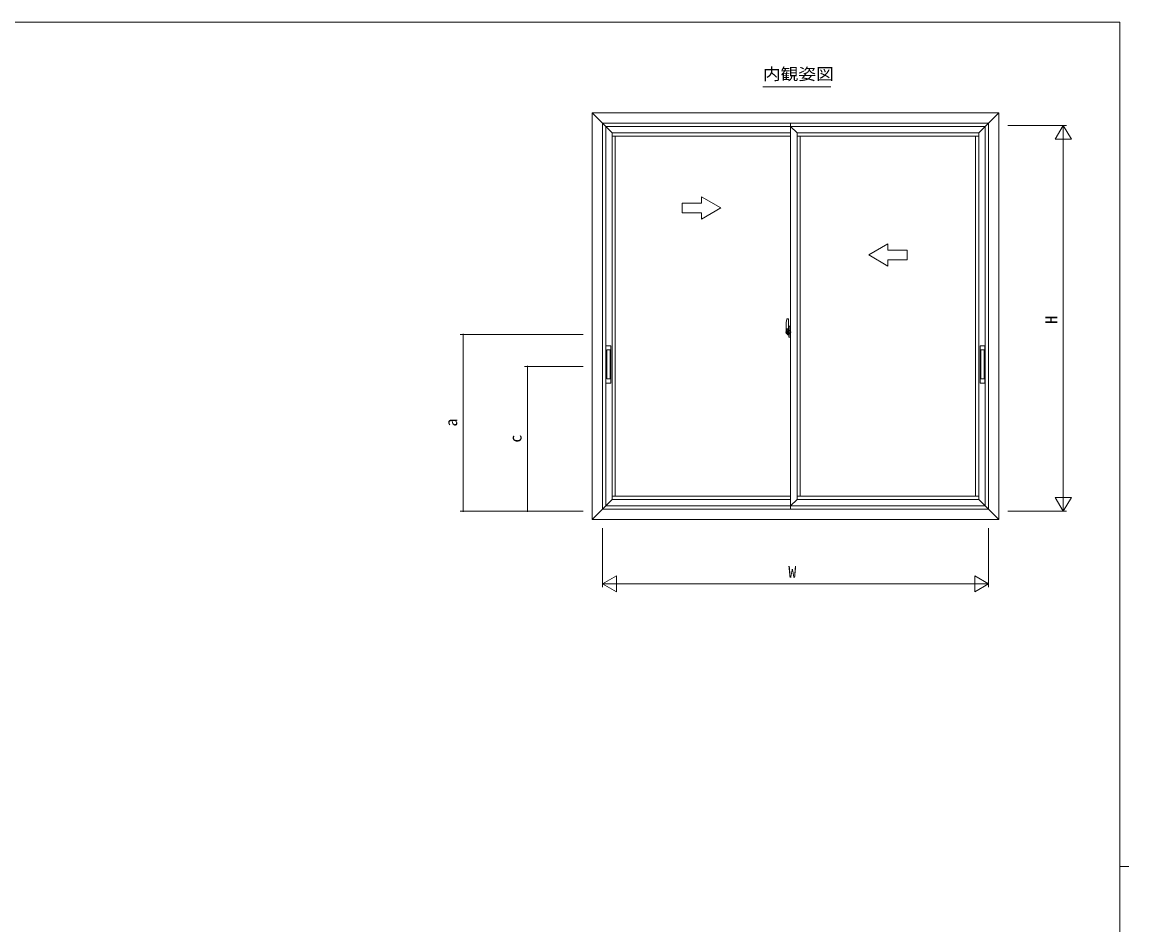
# Model space of a CAD drawing. Units: millimetres on the paper. Extents: x -420 to 373, y -297 to 267.
# Drawn here: x 11.1 to 355.1, y -16.3 to 264.4 of the extents above; entities that cross this region are included whole.
import ezdxf
from ezdxf.enums import TextEntityAlignment as Align

# ---------------------------------------------------------------- set-up
doc = ezdxf.new("R2010")
doc.units = ezdxf.units.MM
doc.linetypes.add('CHAIN2', pattern=[12, 9, -1, 1, -1])
for name, color, linetype, lineweight in [('0-1_YKK_ZWAK', 7, 'Continuous', 9), ('0-3_YKK_12', 2, 'Continuous', 9), ('0-4_YKK_D', 6, 'Continuous', 9), ('0-5_YKK_A1', 4, 'Continuous', 9)]:
    doc.layers.add(name, color=color, linetype=linetype, lineweight=lineweight)
doc.layers.add('0-2_USER1', color=3, linetype='Continuous')
doc.styles.add('ＭＳ ゴシック', font='')
doc.styles.get('ＭＳ ゴシック').set_extended_font_data('MS Gothic')

msp = doc.modelspace()

# ---------------------------------------------------------------- linework, layer by layer
at = {"layer": '0-1_YKK_ZWAK'}
for p, q in [((352.3, 264.425), (-417.7, 264.425)), ((352.3, 264.425), (352.3, -260.575)), ((352.3, 1.925), (355.1, 1.925))]:
    msp.add_line(p, q, dxfattribs=at)
at = {"layer": '0-3_YKK_12'}
msp.add_line((241.359, 244.258), (262.479, 244.258), dxfattribs=at)
at = {"layer": '0-4_YKK_D'}
for p, q in [((317.498, 232.323), (335.729, 232.323)), ((334.729, 232.323), (332.229, 227.993)), ((334.729, 232.323), (337.229, 227.993)), ((334.729, 232.323), (334.729, 223.663)), ((332.229, 227.993), (337.229, 227.993)), ((334.729, 117.323), (334.729, 227.323)), ((185.528, 167.323), (147.229, 167.323)), ((148.229, 112.323), (148.229, 167.323)), ((185.528, 157.323), (167.229, 157.323)), ((168.229, 157.323), (168.229, 112.323)), ((334.729, 112.323), (334.729, 120.983)), ((334.729, 112.323), (332.229, 116.653)), ((337.229, 116.653), (332.229, 116.653)), ((334.729, 112.323), (337.229, 116.653)), ((185.528, 112.323), (147.229, 112.323)), ((185.528, 112.323), (167.229, 112.323)), ((317.498, 112.323), (335.729, 112.323)), ((191.513, 107.038), (191.513, 88.739)), ((311.513, 107.038), (311.513, 88.739)), ((191.513, 89.739), (195.843, 92.239)), ((191.513, 89.739), (195.843, 87.239)), ((191.513, 89.739), (200.173, 89.739)), ((195.843, 87.239), (195.843, 92.239)), ((196.513, 89.739), (306.513, 89.739)), ((311.513, 89.739), (302.852, 89.739)), ((311.513, 89.739), (307.183, 92.239)), ((307.183, 92.239), (307.183, 87.239)), ((311.513, 89.739), (307.183, 87.239))]:
    msp.add_line(p, q, dxfattribs=at)
for centre, start, end in [((148.229, 167.323), 90, 270), ((148.229, 167.323), 270, 90), ((168.229, 157.323), 90, 270), ((168.229, 157.323), 270, 90), ((148.229, 112.323), 90, 270), ((148.229, 112.323), 270, 90), ((168.229, 112.323), 90, 270), ((168.229, 112.323), 270, 90)]:
    msp.add_arc(centre, 0.106, start, end, dxfattribs=at)
at = {"layer": '0-5_YKK_A1'}
for p, q in [((188.229, 109.739), (188.229, 236.239)), ((188.229, 236.239), (314.729, 236.239)), ((191.479, 232.989), (188.229, 236.239)), ((311.479, 232.989), (314.729, 236.239)), ((191.479, 112.989), (191.479, 232.989)), ((191.479, 232.989), (311.479, 232.989)), ((194.479, 229.989), (191.479, 232.989)), ((192.479, 113.989), (192.479, 231.989)), ((192.479, 231.989), (310.479, 231.989)), ((249.979, 112.989), (249.979, 232.989)), ((251.979, 229.989), (249.979, 231.989)), ((311.479, 232.989), (308.479, 229.989)), ((310.479, 113.989), (310.479, 231.989)), ((311.479, 112.989), (311.479, 232.989)), ((249.979, 229.989), (194.479, 229.989)), ((194.479, 228.989), (249.979, 228.989)), ((195.479, 116.989), (195.479, 228.989)), ((251.979, 228.989), (308.479, 228.989)), ((252.979, 116.989), (252.979, 228.989)), ((307.479, 116.989), (307.479, 228.989)), ((228.229, 206.667), (222.229, 210.131)), ((222.229, 208.167), (222.229, 210.131)), ((228.229, 206.667), (222.229, 203.203)), ((222.229, 203.203), (222.229, 205.167)), ((274.229, 192.055), (280.229, 195.519)), ((280.229, 193.555), (280.229, 195.519)), ((274.229, 192.055), (280.229, 188.591)), ((280.229, 188.591), (280.229, 190.555)), ((248.819, 172.148), (249.253, 172.163)), ((249.279, 172.138), (249.279, 168.879)), ((248.579, 169.894), (248.579, 167.676)), ((249.166, 169.031), (248.779, 169.031)), ((248.779, 167.971), (248.779, 169.031)), ((248.804, 168.958), (249.166, 168.958)), ((248.804, 167.979), (248.804, 168.958)), ((249.089, 168.582), (249.089, 167.764)), ((249.264, 168.582), (249.089, 168.582)), ((249.204, 168.754), (249.204, 168.804)), ((249.204, 168.582), (249.204, 168.359)), ((249.264, 168.879), (249.264, 168.582)), ((249.279, 168.879), (249.264, 168.879)), ((249.279, 168.918), (249.279, 168.359)), ((249.279, 168.359), (249.279, 168.712)), ((249.279, 168.421), (249.279, 168.656)), ((249.303, 168.737), (249.404, 168.739)), ((249.404, 169.844), (249.404, 168.939)), ((249.529, 168.939), (249.404, 168.939)), ((249.404, 168.571), (249.404, 168.884)), ((249.554, 168.914), (249.428, 168.909)), ((249.429, 168.914), (249.429, 168.939)), ((249.554, 168.914), (249.429, 168.914)), ((249.529, 169.894), (249.454, 169.894)), ((249.529, 169.894), (249.529, 168.939)), ((249.529, 169.869), (249.554, 169.869)), ((249.554, 169.899), (249.979, 169.914)), ((249.554, 169.899), (249.554, 168.914)), ((249.554, 169.869), (249.554, 168.914)), ((249.634, 168.654), (249.634, 168.584)), ((249.819, 168.679), (249.659, 168.679)), ((249.844, 168.654), (249.844, 168.584)), ((249.979, 169.914), (249.979, 166.414)), ((248.627, 167.626), (248.834, 167.619)), ((248.779, 167.968), (248.779, 167.971)), ((248.78, 167.921), (248.779, 167.968)), ((248.78, 167.932), (248.779, 167.968)), ((248.834, 167.791), (248.834, 167.619)), ((249.049, 167.791), (248.834, 167.791)), ((248.869, 167.722), (248.834, 167.722)), ((248.869, 167.674), (249.104, 167.674)), ((248.869, 167.544), (248.869, 167.674)), ((248.869, 167.528), (248.869, 167.544)), ((248.869, 167.528), (249.157, 167.528)), ((248.979, 167.275), (248.979, 167.225)), ((249.166, 167.225), (248.979, 167.225)), ((249.004, 167.3), (249.166, 167.3)), ((249.049, 167.798), (249.049, 167.764)), ((249.089, 167.798), (249.049, 167.798)), ((249.104, 168.25), (249.089, 168.25)), ((249.104, 168.136), (249.104, 168.334)), ((249.104, 168.136), (249.204, 168.136)), ((249.104, 168.136), (249.104, 168.136)), ((249.104, 168.062), (249.104, 168.136)), ((249.104, 168.062), (249.204, 168.062)), ((249.104, 168.016), (249.104, 168.062)), ((249.104, 168.016), (249.204, 168.016)), ((249.104, 167.822), (249.104, 168.016)), ((249.104, 167.822), (249.204, 167.822)), ((249.104, 167.768), (249.104, 167.822)), ((249.104, 167.768), (249.204, 167.768)), ((249.104, 167.764), (249.104, 167.768)), ((249.204, 167.722), (249.192, 167.722)), ((249.279, 168.463), (249.204, 168.463)), ((249.204, 168.136), (249.204, 167.338)), ((249.374, 168.136), (249.204, 168.136)), ((249.204, 168.136), (249.204, 168.136)), ((249.204, 168.062), (249.204, 168.136)), ((249.204, 168.016), (249.204, 168.062)), ((249.204, 167.822), (249.204, 168.016)), ((249.204, 167.992), (249.204, 167.722)), ((249.204, 167.768), (249.204, 167.822)), ((249.204, 167.764), (249.204, 167.768)), ((249.204, 167.764), (249.204, 167.633)), ((249.204, 167.633), (249.204, 167.62)), ((249.204, 167.62), (249.204, 167.569)), ((249.279, 167.615), (249.279, 168.136)), ((249.279, 168.136), (249.279, 167.338)), ((249.404, 167.589), (249.303, 167.59)), ((249.404, 167.443), (249.404, 167.756)), ((249.404, 166.484), (249.404, 167.389)), ((249.529, 167.389), (249.404, 167.389)), ((249.554, 167.414), (249.428, 167.418)), ((249.429, 167.414), (249.429, 167.389)), ((249.554, 167.414), (249.429, 167.414)), ((249.452, 168.498), (249.452, 167.829)), ((249.529, 166.434), (249.454, 166.434)), ((249.464, 168.497), (249.464, 167.48)), ((249.949, 168.538), (249.489, 168.522)), ((249.489, 167.456), (249.949, 167.44)), ((249.529, 167.564), (249.529, 167.506)), ((249.529, 166.434), (249.529, 167.389)), ((249.529, 166.459), (249.554, 166.459)), ((249.904, 167.589), (249.554, 167.589)), ((249.554, 167.481), (249.904, 167.481)), ((249.554, 166.459), (249.554, 167.414)), ((249.659, 168.559), (249.819, 168.559)), ((249.929, 167.564), (249.929, 167.506)), ((249.964, 168.523), (249.964, 167.454)), ((249.964, 168.523), (249.964, 168.517)), ((249.979, 168.301), (249.964, 168.301)), ((249.979, 167.976), (249.964, 167.976)), ((192.579, 163.714), (192.579, 152.264)), ((193.979, 163.814), (192.679, 163.814)), ((192.804, 162.389), (192.804, 153.589)), ((193.754, 162.489), (192.904, 162.489)), ((193.854, 162.389), (193.854, 153.589)), ((194.079, 152.264), (194.079, 163.714)), ((308.879, 152.264), (308.879, 163.714)), ((308.979, 163.814), (310.279, 163.814)), ((309.104, 162.389), (309.104, 153.589)), ((309.204, 162.489), (310.054, 162.489)), ((310.154, 162.389), (310.154, 153.589)), ((310.379, 163.714), (310.379, 152.264)), ((192.679, 152.164), (193.979, 152.164)), ((193.754, 153.489), (192.904, 153.489)), ((310.279, 152.164), (308.979, 152.164)), ((309.204, 153.489), (310.054, 153.489)), ((194.479, 116.989), (249.979, 116.989)), ((251.979, 116.989), (308.479, 116.989)), ((194.479, 115.989), (191.479, 112.989)), ((192.479, 113.989), (310.479, 113.989)), ((251.979, 115.989), (249.979, 113.989)), ((308.479, 115.989), (311.479, 112.989)), ((191.479, 112.989), (188.229, 109.739)), ((191.479, 112.989), (311.479, 112.989)), ((311.479, 112.989), (314.729, 109.739))]:
    msp.add_line(p, q, dxfattribs=at)
at = {"layer": '0-5_YKK_A1', "linetype": 'CHAIN2'}
msp.add_line((250.143, 167.989), (248.389, 167.989), dxfattribs=at)
at = {"layer": '0-5_YKK_A1'}
for points in [[(188.229, 109.739), (314.729, 109.739), (314.729, 236.239)], [(194.479, 229.989), (194.479, 115.989), (249.979, 115.989)], [(222.229, 208.167), (216.229, 208.167), (216.229, 205.167), (222.229, 205.167)], [(280.229, 193.555), (286.229, 193.555), (286.229, 190.555), (280.229, 190.555)], [(249.204, 168.921), (249.204, 168.582), (249.204, 168.359)], [(249.452, 168.498), (249.451, 168.498), (249.443, 168.5), (249.433, 168.505), (249.421, 168.517), (249.408, 168.544), (249.404, 168.571)], [(248.869, 167.674), (248.869, 167.764), (249.104, 167.764), (249.204, 167.764)], [(248.979, 167.225), (248.957, 167.256), (248.946, 167.272)], [(249.204, 168.359), (249.133, 168.352), (249.104, 168.334)], [(249.204, 168.161), (249.133, 168.154), (249.104, 168.136)], [(249.201, 167.553), (249.197, 167.547), (249.193, 167.541), (249.182, 167.533), (249.167, 167.529), (249.15, 167.528), (249.139, 167.53), (249.128, 167.533), (249.104, 167.544), (249.104, 167.544)], [(249.201, 167.553), (249.203, 167.561), (249.204, 167.569)], [(249.204, 168.359), (249.374, 168.359), (249.374, 168.161)], [(249.204, 168.161), (249.374, 168.161), (249.374, 168.136)], [(249.404, 167.756), (249.404, 167.765), (249.411, 167.793), (249.418, 167.806), (249.428, 167.818), (249.436, 167.824), (249.446, 167.829), (249.452, 167.829)], [(249.465, 168.506), (249.464, 168.501), (249.464, 168.497)], [(249.464, 167.48), (249.464, 167.476), (249.465, 167.472)], [(249.554, 167.414), (249.554, 166.429), (249.979, 166.414)], [(249.964, 168.523), (249.962, 168.531), (249.956, 168.536), (249.948, 168.538)], [(249.948, 167.44), (249.956, 167.441), (249.962, 167.447), (249.964, 167.454)]]:
    msp.add_lwpolyline(points, dxfattribs=at)
msp.add_lwpolyline([(251.979, 115.989), (308.479, 115.989), (308.479, 229.989), (251.979, 229.989)], close=True, dxfattribs=at)
for centre, radius, start, end in [((261.829, 169.852), 13.25, 170.20653, 179.82143), ((248.821, 172.098), 0.05, 91.99998, 170.20653), ((249.254, 172.138), 0.025, 0, 91.99998), ((248.804, 168.983), 0.025, 180, 270), ((249.166, 168.918), 0.113, 0, 90), ((249.166, 168.921), 0.0375, 0, 90), ((249.304, 168.712), 0.025, 91, 180), ((249.454, 169.844), 0.05, 90, 180), ((249.429, 168.884), 0.025, 91.99998, 180), ((249.659, 168.654), 0.025, 90, 180), ((249.659, 168.584), 0.025, 180, 270), ((249.819, 168.654), 0.025, 0, 90), ((249.819, 168.584), 0.025, 270, 0), ((248.629, 167.676), 0.05, 180, 268), ((250.255, 167.969), 1.476, 179.91893, 190.81317), ((250.087, 167.911), 1.307, 179.53619, 192.85144), ((250.275, 167.938), 1.472, 178.42075, 189.33089), ((249.728, 167.832), 0.933, 188.62914, 193.15749), ((250.087, 167.911), 1.307, 192.85144, 209.23122), ((249.728, 167.832), 0.933, 193.15749, 216.6329), ((249.689, 167.852), 0.88, 189.98209, 192.05296), ((249.689, 167.852), 0.88, 192.05296, 218.82617), ((249.004, 167.275), 0.025, 90, 180), ((249.109, 167.769), 0.095, 266.91231, 356.74059), ((249.166, 167.338), 0.0375, 270, 0), ((249.166, 167.338), 0.113, 270, 0), ((249.304, 167.615), 0.025, 180, 269.00002), ((249.429, 167.443), 0.025, 180, 268), ((249.454, 166.484), 0.05, 180, 270), ((249.489, 168.496), 0.0254, 88.99205, 157.90245), ((249.489, 167.481), 0.0256, 202.43822, 270.66725), ((249.554, 167.564), 0.025, 90, 180), ((249.554, 167.506), 0.025, 180, 270), ((249.904, 167.564), 0.025, 0, 90), ((249.904, 167.506), 0.025, 270, 0), ((192.679, 163.714), 0.1, 90, 180), ((192.904, 162.389), 0.1, 90, 180), ((193.754, 162.389), 0.1, 0, 90), ((193.979, 163.714), 0.1, 0, 90), ((308.979, 163.714), 0.1, 90, 180), ((309.204, 162.389), 0.1, 90, 180), ((310.054, 162.389), 0.1, 0, 90), ((310.279, 163.714), 0.1, 0, 90), ((192.679, 152.264), 0.1, 180, 270), ((192.904, 153.589), 0.1, 180, 270), ((193.754, 153.589), 0.1, 270, 0), ((193.979, 152.264), 0.1, 270, 0), ((308.979, 152.264), 0.1, 180, 270), ((309.204, 153.589), 0.1, 180, 270), ((310.054, 153.589), 0.1, 270, 0), ((310.279, 152.264), 0.1, 270, 0)]:
    msp.add_arc(centre, radius, start, end, dxfattribs=at)

# ---------------------------------------------------------------- texts
at = {"layer": '0-2_USER1', "style": 'ＭＳ ゴシック', "width": 1.1}
msp.add_text('内観姿図', height=3.666, dxfattribs=at).set_placement((241.359, 245.358), align=Align.BOTTOM_LEFT)
at = {"layer": '0-4_YKK_D', "color": 3, "style": 'ＭＳ ゴシック'}
for s, p in [('H', (333.929, 170.598)), ('a', (147.429, 138.679)), ('c', (167.429, 133.679))]:
    msp.add_text(s, height=3.666, rotation=90, dxfattribs=at).set_placement(p, align=Align.BOTTOM_LEFT)
msp.add_text('W', height=3.666, dxfattribs=at).set_placement((249.244, 90.539), align=Align.BOTTOM_LEFT)

doc.saveas('drawing.dxf')
